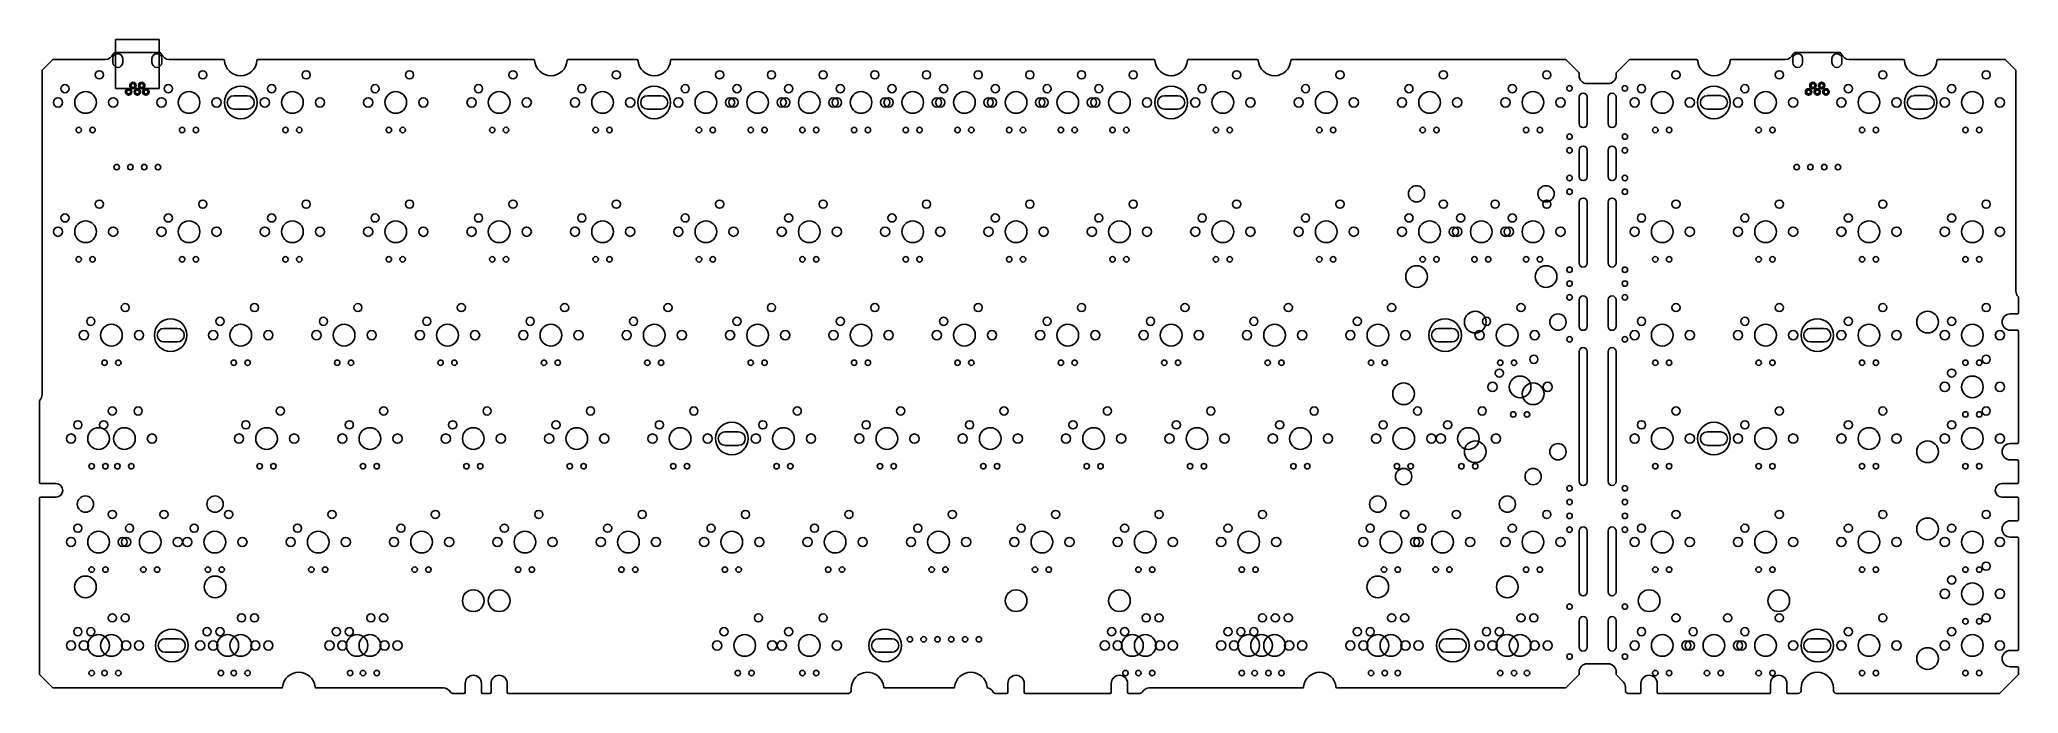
# Model space of a CAD drawing. Header units: millimetres. Extents: x 471 to 835, y 415 to 536.
import ezdxf

# ---------------------------------------------------------------- set-up
doc = ezdxf.new("R2010")
doc.units = ezdxf.units.MM
doc.layers.add('C', color=4, linetype='Continuous')
doc.layers.add('기판1.5t', color=72, linetype='Continuous')

msp = doc.modelspace()

# ---------------------------------------------------------------- linework, layer by layer
at = {"layer": 'C', "color": 3}
for p, q in [((777.97, 525.42), (780.47, 525.42)), ((816.07, 525.42), (818.57, 525.42)), ((780.47, 522.93), (777.97, 522.93)), ((818.57, 522.93), (816.07, 522.93)), ((797.02, 482.55), (799.52, 482.55)), ((799.52, 480.06), (797.02, 480.06)), ((777.97, 463.5), (780.47, 463.5)), ((780.47, 461.01), (777.97, 461.01)), ((797.02, 425.4), (799.52, 425.4)), ((799.52, 422.91), (797.02, 422.91))]:
    msp.add_line(p, q, dxfattribs=at)
at = {"layer": 'C', "color": 5}
for centre in [(779.22, 524.17), (817.32, 524.17), (798.27, 481.31), (779.22, 462.26), (798.27, 424.16)]:
    msp.add_circle(centre, 3, dxfattribs=at)
at = {"layer": 'C', "color": 3}
for centre, start, end in [((777.97, 524.17), 90, 270), ((780.47, 524.17), 270, 90), ((816.07, 524.17), 90, 270), ((818.57, 524.17), 270, 90), ((797.02, 481.31), 90, 270), ((799.52, 481.31), 270, 90), ((777.97, 462.26), 90, 270), ((780.47, 462.26), 270, 90), ((797.02, 424.16), 90, 270), ((799.52, 424.16), 270, 90)]:
    msp.add_arc(centre, 1.24, start, end, dxfattribs=at)
at = {"layer": '기판1.5t', "color": 5}
for p, q in [((484.71, 526.74), (484.71, 535.74)), ((484.71, 535.74), (492.71, 535.74)), ((492.71, 526.74), (492.71, 535.74)), ((492.71, 526.74), (492.71, 535.74)), ((492.71, 526.74), (492.71, 535.74)), ((484.71, 526.74), (492.71, 526.74))]:
    msp.add_line(p, q, dxfattribs=at)
at = {"layer": '기판1.5t'}
for p, q in [((484.72, 533.39), (492.69, 533.39)), ((794.29, 533.39), (802.25, 533.39)), ((473.16, 532.09), (471.16, 530.09)), ((471.16, 530.09), (471.16, 470.39)), ((473.16, 532.09), (482.85, 532.09)), ((494.56, 532.09), (504.56, 532.09)), ((510.95, 532.09), (561.71, 532.09)), ((568.1, 532.09), (580.76, 532.09)), ((587.15, 532.09), (676.01, 532.09)), ((682.4, 532.09), (695.06, 532.09)), ((701.45, 532.09), (751.91, 532.09)), ((751.91, 532.09), (754.37, 529.63)), ((754.37, 529.13), (754.37, 529.63)), ((763.67, 532.09), (761.21, 529.63)), ((761.21, 529.63), (761.21, 529.13)), ((763.67, 532.09), (776.02, 532.09)), ((782.41, 532.09), (792.41, 532.09)), ((814.12, 532.09), (804.13, 532.09)), ((832.87, 532.09), (820.51, 532.09)), ((832.87, 532.09), (834.87, 530.09)), ((834.87, 530.09), (834.87, 489.44)), ((755.87, 527.63), (759.71, 527.63)), ((833.83, 485.22), (835.13, 485.22)), ((835.33, 485.42), (835.33, 488.28)), ((833.83, 482.22), (835.13, 482.22)), ((835.33, 461.54), (835.33, 482.02)), ((470.7, 469.23), (470.7, 454.18)), ((833.83, 461.34), (835.13, 461.34)), ((833.83, 458.34), (835.13, 458.34)), ((835.33, 454.18), (835.33, 458.14)), ((473.74, 453.98), (470.9, 453.98)), ((832.29, 453.98), (835.13, 453.98)), ((470.7, 451.29), (470.7, 418.79)), ((473.74, 451.49), (470.9, 451.49)), ((832.29, 451.49), (835.13, 451.49)), ((835.33, 447.32), (835.33, 451.29)), ((833.83, 447.12), (835.13, 447.12)), ((833.83, 444.12), (835.13, 444.12)), ((835.33, 423.44), (835.33, 443.92)), ((833.83, 423.24), (835.13, 423.24)), ((755.87, 420.79), (759.71, 420.79)), ((833.83, 420.24), (835.13, 420.24)), ((835.33, 418.79), (835.33, 420.04)), ((470.7, 418.79), (473.16, 416.33)), ((473.16, 416.33), (515.29, 416.33)), ((521.66, 416.33), (545.12, 416.33)), ((549.12, 417.17), (549.12, 415.53)), ((552.12, 417.17), (552.12, 415.53)), ((553.88, 417.17), (553.88, 415.53)), ((556.88, 417.17), (556.88, 415.53)), ((620.25, 416.23), (620.25, 415.83)), ((626.43, 416.33), (639.11, 416.33)), ((649.13, 417.17), (649.13, 415.53)), ((652.13, 417.17), (652.13, 415.53)), ((668.18, 417.17), (668.18, 415.53)), ((671.18, 417.17), (671.18, 415.53)), ((675.18, 416.33), (703.4, 416.33)), ((709.78, 416.33), (751.91, 416.33)), ((754.37, 418.79), (751.91, 416.33)), ((754.37, 418.79), (754.37, 419.29)), ((761.21, 419.29), (761.21, 418.79)), ((761.21, 418.79), (762.46, 417.54)), ((762.9, 415.83), (762.9, 416.48)), ((765.78, 417.17), (765.78, 415.53)), ((768.78, 417.17), (768.78, 415.53)), ((789.66, 417.17), (789.66, 415.53)), ((789.66, 417.17), (789.66, 415.53)), ((792.66, 417.17), (792.66, 415.53)), ((792.66, 417.17), (792.66, 415.53)), ((795.27, 416.23), (795.27, 415.83)), ((801.27, 416.23), (801.27, 415.83)), ((835.33, 418.79), (831.87, 415.33)), ((546.85, 415.33), (548.92, 415.33)), ((552.32, 415.33), (553.68, 415.33)), ((557.08, 415.33), (619.75, 415.33)), ((646.86, 415.33), (648.93, 415.33)), ((652.33, 415.33), (667.98, 415.33)), ((671.38, 415.33), (673.45, 415.33)), ((763.4, 415.33), (765.58, 415.33)), ((768.98, 415.33), (789.46, 415.33)), ((792.86, 415.33), (794.77, 415.33)), ((801.77, 415.33), (831.87, 415.33))]:
    msp.add_line(p, q, dxfattribs=at)
at = {"layer": '기판1.5t', "color": 2}
for p, q in [((484.21, 532.25), (484.21, 531.52)), ((486.01, 532.25), (486.01, 531.52)), ((491.41, 532.25), (491.41, 531.52)), ((493.21, 532.25), (493.21, 531.52)), ((793.77, 532.25), (793.77, 531.52)), ((795.57, 532.25), (795.57, 531.52)), ((800.97, 532.25), (800.97, 531.52)), ((802.77, 532.25), (802.77, 531.52)), ((754.38, 525.13), (754.38, 520.28)), ((755.88, 525.13), (755.88, 520.28)), ((759.71, 525.13), (759.71, 520.28)), ((761.21, 525.13), (761.21, 520.28)), ((754.38, 515.38), (754.38, 510.53)), ((755.88, 515.38), (755.88, 510.53)), ((759.71, 515.38), (759.71, 510.53)), ((761.21, 515.38), (761.21, 510.53)), ((754.38, 505.81), (754.38, 494.6)), ((755.88, 494.6), (755.88, 505.81)), ((759.71, 505.81), (759.71, 494.6)), ((761.21, 494.6), (761.21, 505.81)), ((754.38, 487.8), (754.38, 482.95)), ((755.88, 482.95), (755.88, 487.8)), ((759.71, 487.8), (759.71, 482.95)), ((761.21, 482.95), (761.21, 487.8)), ((754.38, 478.27), (754.38, 454.37)), ((755.88, 454.37), (755.88, 478.27)), ((759.71, 478.27), (759.71, 454.37)), ((761.21, 454.37), (761.21, 478.27)), ((754.38, 445.25), (754.38, 434.05)), ((755.88, 434.05), (755.88, 445.25)), ((759.71, 445.25), (759.71, 434.05)), ((761.21, 434.05), (761.21, 445.25)), ((754.38, 428.74), (754.38, 423.89)), ((755.88, 423.89), (755.88, 428.74)), ((759.71, 428.74), (759.71, 423.89)), ((761.21, 423.89), (761.21, 428.74))]:
    msp.add_line(p, q, dxfattribs=at)
at = {"layer": '기판1.5t', "color": 3}
for p, q in [((506.5, 525.41), (509.01, 525.41)), ((582.7, 525.41), (585.21, 525.41)), ((677.95, 525.41), (680.46, 525.41)), ((509.01, 522.92), (506.5, 522.92)), ((585.21, 522.92), (582.7, 522.92)), ((680.46, 522.92), (677.95, 522.92)), ((493.6, 482.55), (496.11, 482.55)), ((728.43, 482.55), (730.94, 482.55)), ((496.11, 480.06), (493.6, 480.06)), ((730.94, 480.06), (728.43, 480.06)), ((596.99, 463.5), (599.5, 463.5)), ((599.5, 461.01), (596.99, 461.01)), ((493.8, 425.4), (496.31, 425.4)), ((625.26, 425.4), (627.77, 425.4)), ((729.84, 425.4), (732.35, 425.4)), ((496.31, 422.91), (493.8, 422.91)), ((627.77, 422.91), (625.26, 422.91)), ((732.35, 422.91), (729.84, 422.91))]:
    msp.add_line(p, q, dxfattribs=at)
at = {"layer": '기판1.5t'}
for centre, radius in [((481.72, 529.25), 0.75), ((500.77, 529.25), 0.75), ((519.82, 529.25), 0.75), ((538.87, 529.25), 0.75), ((557.92, 529.25), 0.75), ((576.97, 529.25), 0.75), ((596.02, 529.25), 0.75), ((605.55, 529.25), 0.75), ((615.07, 529.25), 0.75), ((624.6, 529.25), 0.75), ((634.12, 529.25), 0.75), ((643.65, 529.25), 0.75), ((653.17, 529.25), 0.75), ((662.7, 529.25), 0.75), ((672.22, 529.25), 0.75), ((691.27, 529.25), 0.75), ((710.32, 529.25), 0.75), ((729.37, 529.25), 0.75), ((748.42, 529.25), 0.75), ((772.23, 529.25), 0.75), ((791.28, 529.25), 0.75), ((810.33, 529.25), 0.75), ((829.38, 529.25), 0.75), ((475.37, 526.71), 0.75), ((479.18, 524.17), 2), ((494.42, 526.71), 0.75), ((513.47, 526.71), 0.75), ((517.28, 524.17), 2), ((532.52, 526.71), 0.75), ((536.33, 524.17), 2), ((551.57, 526.71), 0.75), ((555.38, 524.17), 2), ((570.62, 526.71), 0.75), ((574.43, 524.17), 2), ((589.67, 526.71), 0.75), ((599.2, 526.71), 0.75), ((608.72, 526.71), 0.75), ((612.53, 524.17), 2), ((618.25, 526.71), 0.75), ((622.06, 524.17), 2), ((627.77, 526.71), 0.75), ((631.58, 524.17), 2), ((637.3, 526.71), 0.75), ((641.11, 524.17), 2), ((646.82, 526.71), 0.75), ((656.35, 526.71), 0.75), ((665.87, 526.71), 0.75), ((684.92, 526.71), 0.75), ((688.73, 524.17), 2), ((703.97, 526.71), 0.75), ((707.78, 524.17), 2), ((723.02, 526.71), 0.75), ((726.83, 524.17), 2), ((742.07, 526.71), 0.75), ((745.88, 524.17), 2), ((765.88, 526.71), 0.75), ((769.69, 524.17), 2), ((784.93, 526.71), 0.75), ((788.74, 524.17), 2), ((803.98, 526.71), 0.75), ((807.79, 524.17), 2), ((823.03, 526.71), 0.75), ((826.84, 524.17), 2), ((474.1, 524.17), 0.85), ((484.26, 524.17), 0.85), ((493.15, 524.17), 0.85), ((503.31, 524.17), 0.85), ((512.2, 524.17), 0.85), ((522.36, 524.17), 0.85), ((531.25, 524.17), 0.85), ((541.41, 524.17), 0.85), ((550.3, 524.17), 0.85), ((560.46, 524.17), 0.85), ((569.35, 524.17), 0.85), ((579.51, 524.17), 0.85), ((588.4, 524.17), 0.85), ((597.93, 524.17), 0.85), ((598.56, 524.17), 0.85), ((607.45, 524.17), 0.85), ((608.09, 524.17), 0.85), ((616.98, 524.17), 0.85), ((617.61, 524.17), 0.85), ((626.5, 524.17), 0.85), ((627.14, 524.17), 0.85), ((636.03, 524.17), 0.85), ((636.66, 524.17), 0.85), ((645.55, 524.17), 0.85), ((646.19, 524.17), 0.85), ((655.08, 524.17), 0.85), ((655.71, 524.17), 0.85), ((664.6, 524.17), 0.85), ((665.24, 524.17), 0.85), ((674.76, 524.17), 0.85), ((683.65, 524.17), 0.85), ((693.81, 524.17), 0.85), ((702.7, 524.17), 0.85), ((712.86, 524.17), 0.85), ((721.75, 524.17), 0.85), ((731.91, 524.17), 0.85), ((740.8, 524.17), 0.85), ((750.96, 524.17), 0.85), ((764.61, 524.17), 0.85), ((774.77, 524.17), 0.85), ((783.66, 524.17), 0.85), ((793.82, 524.17), 0.85), ((802.71, 524.17), 0.85), ((812.87, 524.17), 0.85), ((821.76, 524.17), 0.85), ((831.92, 524.17), 0.85), ((477.91, 519.09), 0.5), ((480.45, 519.09), 0.5), ((496.96, 519.09), 0.5), ((499.5, 519.09), 0.5), ((516.01, 519.09), 0.5), ((518.55, 519.09), 0.5), ((535.06, 519.09), 0.5), ((537.6, 519.09), 0.5), ((554.11, 519.09), 0.5), ((556.65, 519.09), 0.5), ((573.16, 519.09), 0.5), ((575.7, 519.09), 0.5), ((592.21, 519.09), 0.5), ((594.75, 519.09), 0.5), ((601.74, 519.09), 0.5), ((604.28, 519.09), 0.5), ((611.26, 519.09), 0.5), ((613.8, 519.09), 0.5), ((620.79, 519.09), 0.5), ((623.33, 519.09), 0.5), ((630.31, 519.09), 0.5), ((632.85, 519.09), 0.5), ((639.84, 519.09), 0.5), ((642.38, 519.09), 0.5), ((649.36, 519.09), 0.5), ((651.9, 519.09), 0.5), ((658.89, 519.09), 0.5), ((661.43, 519.09), 0.5), ((668.41, 519.09), 0.5), ((670.95, 519.09), 0.5), ((687.46, 519.09), 0.5), ((690, 519.09), 0.5), ((706.51, 519.09), 0.5), ((709.05, 519.09), 0.5), ((725.56, 519.09), 0.5), ((728.1, 519.09), 0.5), ((744.61, 519.09), 0.5), ((747.15, 519.09), 0.5), ((768.42, 519.09), 0.5), ((770.96, 519.09), 0.5), ((787.47, 519.09), 0.5), ((790.01, 519.09), 0.5), ((806.52, 519.09), 0.5), ((809.06, 519.09), 0.5), ((825.57, 519.09), 0.5), ((828.11, 519.09), 0.5), ((724.42, 507.34), 1.5), ((748.29, 507.34), 1.5), ((475.37, 502.9), 0.75), ((481.72, 505.44), 0.75), ((494.42, 502.9), 0.75), ((500.77, 505.44), 0.75), ((513.47, 502.9), 0.75), ((519.82, 505.44), 0.75), ((532.52, 502.9), 0.75), ((538.87, 505.44), 0.75), ((551.57, 502.9), 0.75), ((557.92, 505.44), 0.75), ((570.62, 502.9), 0.75), ((576.97, 505.44), 0.75), ((589.67, 502.9), 0.75), ((596.02, 505.44), 0.75), ((608.72, 502.9), 0.75), ((615.07, 505.44), 0.75), ((627.77, 502.9), 0.75), ((634.12, 505.44), 0.75), ((646.82, 502.9), 0.75), ((653.17, 505.44), 0.75), ((665.87, 502.9), 0.75), ((672.22, 505.44), 0.75), ((684.92, 502.9), 0.75), ((691.27, 505.44), 0.75), ((703.97, 502.9), 0.75), ((710.32, 505.44), 0.75), ((723.02, 502.9), 0.75), ((729.37, 505.44), 0.75), ((732.55, 502.9), 0.75), ((738.9, 505.44), 0.75), ((742.07, 502.9), 0.75), ((748.42, 505.44), 0.75), ((765.88, 502.9), 0.75), ((772.23, 505.44), 0.75), ((784.93, 502.9), 0.75), ((791.28, 505.44), 0.75), ((803.98, 502.9), 0.75), ((810.33, 505.44), 0.75), ((823.03, 502.9), 0.75), ((829.38, 505.44), 0.75), ((474.1, 500.36), 0.85), ((479.18, 500.36), 2), ((484.26, 500.36), 0.85), ((493.15, 500.36), 0.85), ((498.23, 500.36), 2), ((503.31, 500.36), 0.85), ((512.2, 500.36), 0.85), ((517.28, 500.36), 2), ((522.36, 500.36), 0.85), ((531.25, 500.36), 0.85), ((536.33, 500.36), 2), ((541.41, 500.36), 0.85), ((550.3, 500.36), 0.85), ((555.38, 500.36), 2), ((560.46, 500.36), 0.85), ((569.35, 500.36), 0.85), ((574.43, 500.36), 2), ((579.51, 500.36), 0.85), ((588.4, 500.36), 0.85), ((593.48, 500.36), 2), ((598.56, 500.36), 0.85), ((607.45, 500.36), 0.85), ((612.53, 500.36), 2), ((617.61, 500.36), 0.85), ((626.5, 500.36), 0.85), ((631.58, 500.36), 2), ((636.66, 500.36), 0.85), ((645.55, 500.36), 0.85), ((650.63, 500.36), 2), ((655.71, 500.36), 0.85), ((664.6, 500.36), 0.85), ((669.68, 500.36), 2), ((674.76, 500.36), 0.85), ((683.65, 500.36), 0.85), ((688.73, 500.36), 2), ((693.81, 500.36), 0.85), ((702.7, 500.36), 0.85), ((707.78, 500.36), 2), ((712.86, 500.36), 0.85), ((721.75, 500.36), 0.85), ((726.83, 500.36), 2), ((731.28, 500.36), 0.85), ((731.91, 500.36), 0.85), ((736.36, 500.36), 2), ((740.8, 500.36), 0.85), ((741.44, 500.36), 0.85), ((745.88, 500.36), 2), ((750.96, 500.36), 0.85), ((764.61, 500.36), 0.85), ((769.69, 500.36), 2), ((774.77, 500.36), 0.85), ((783.66, 500.36), 0.85), ((788.74, 500.36), 2), ((793.82, 500.36), 0.85), ((802.71, 500.36), 0.85), ((807.79, 500.36), 2), ((812.87, 500.36), 0.85), ((821.76, 500.36), 0.85), ((826.84, 500.36), 2), ((831.92, 500.36), 0.85), ((477.91, 495.28), 0.5), ((480.45, 495.28), 0.5), ((496.96, 495.28), 0.5), ((499.5, 495.28), 0.5), ((516.01, 495.28), 0.5), ((518.55, 495.28), 0.5), ((535.06, 495.28), 0.5), ((537.6, 495.28), 0.5), ((554.11, 495.28), 0.5), ((556.65, 495.28), 0.5), ((573.16, 495.28), 0.5), ((575.7, 495.28), 0.5), ((592.21, 495.28), 0.5), ((594.75, 495.28), 0.5), ((611.26, 495.28), 0.5), ((613.8, 495.28), 0.5), ((630.31, 495.28), 0.5), ((632.85, 495.28), 0.5), ((649.36, 495.28), 0.5), ((651.9, 495.28), 0.5), ((668.41, 495.28), 0.5), ((670.95, 495.28), 0.5), ((687.46, 495.28), 0.5), ((690, 495.28), 0.5), ((706.51, 495.28), 0.5), ((709.05, 495.28), 0.5), ((724.42, 492.1), 2), ((725.56, 495.28), 0.5), ((728.1, 495.28), 0.5), ((735.09, 495.28), 0.5), ((737.63, 495.28), 0.5), ((744.61, 495.28), 0.5), ((748.29, 492.1), 2), ((747.15, 495.28), 0.5), ((768.42, 495.28), 0.5), ((770.96, 495.28), 0.5), ((787.47, 495.28), 0.5), ((790.01, 495.28), 0.5), ((806.52, 495.28), 0.5), ((809.06, 495.28), 0.5), ((825.57, 495.28), 0.5), ((828.11, 495.28), 0.5), ((486.48, 486.39), 0.75), ((510.3, 486.39), 0.75), ((529.35, 486.39), 0.75), ((548.4, 486.39), 0.75), ((567.45, 486.39), 0.75), ((586.5, 486.39), 0.75), ((605.55, 486.39), 0.75), ((624.6, 486.39), 0.75), ((643.65, 486.39), 0.75), ((662.7, 486.39), 0.75), ((681.75, 486.39), 0.75), ((700.8, 486.39), 0.75), ((719.85, 486.39), 0.75), ((735.24, 483.72), 2), ((743.66, 486.39), 0.75), ((750.48, 483.72), 1.5), ((772.23, 486.39), 0.75), ((791.28, 486.39), 0.75), ((810.33, 486.39), 0.75), ((818.59, 483.72), 2), ((829.38, 486.39), 0.75), ((478.86, 481.31), 0.85), ((480.13, 483.85), 0.75), ((483.94, 481.31), 2), ((489.02, 481.31), 0.85), ((502.68, 481.31), 0.85), ((503.95, 483.85), 0.75), ((507.76, 481.31), 2), ((512.84, 481.31), 0.85), ((521.73, 481.31), 0.85), ((523, 483.85), 0.75), ((526.81, 481.31), 2), ((531.89, 481.31), 0.85), ((540.78, 481.31), 0.85), ((542.05, 483.85), 0.75), ((545.86, 481.31), 2), ((550.94, 481.31), 0.85), ((559.83, 481.31), 0.85), ((561.1, 483.85), 0.75), ((564.91, 481.31), 2), ((569.99, 481.31), 0.85), ((578.88, 481.31), 0.85), ((580.15, 483.85), 0.75), ((583.96, 481.31), 2), ((589.04, 481.31), 0.85), ((597.93, 481.31), 0.85), ((599.2, 483.85), 0.75), ((603.01, 481.31), 2), ((608.09, 481.31), 0.85), ((616.98, 481.31), 0.85), ((618.25, 483.85), 0.75), ((622.06, 481.31), 2), ((627.14, 481.31), 0.85), ((636.03, 481.31), 0.85), ((637.3, 483.85), 0.75), ((641.11, 481.31), 2), ((646.19, 481.31), 0.85), ((655.08, 481.31), 0.85), ((656.35, 483.85), 0.75), ((660.16, 481.31), 2), ((665.24, 481.31), 0.85), ((674.13, 481.31), 0.85), ((675.4, 483.85), 0.75), ((679.21, 481.31), 2), ((684.29, 481.31), 0.85), ((693.18, 481.31), 0.85), ((694.45, 483.85), 0.75), ((698.26, 481.31), 2), ((703.34, 481.31), 0.85), ((712.23, 481.31), 0.85), ((713.5, 483.85), 0.75), ((717.31, 481.31), 2), ((722.39, 481.31), 0.85), ((736.04, 481.31), 0.85), ((737.31, 483.85), 0.75), ((741.12, 481.31), 2), ((746.2, 481.31), 0.85), ((764.61, 481.31), 0.85), ((765.88, 483.85), 0.75), ((769.69, 481.31), 2), ((774.77, 481.31), 0.85), ((783.66, 481.31), 0.85), ((784.93, 483.85), 0.75), ((788.74, 481.31), 2), ((793.82, 481.31), 0.85), ((802.71, 481.31), 0.85), ((803.98, 483.85), 0.75), ((807.79, 481.31), 2), ((812.87, 481.31), 0.85), ((821.76, 481.31), 0.85), ((823.03, 483.85), 0.75), ((826.84, 481.31), 2), ((831.92, 481.31), 0.85), ((482.67, 476.23), 0.5), ((485.21, 476.23), 0.5), ((506.49, 476.23), 0.5), ((509.03, 476.23), 0.5), ((525.54, 476.23), 0.5), ((528.08, 476.23), 0.5), ((544.59, 476.23), 0.5), ((547.13, 476.23), 0.5), ((563.64, 476.23), 0.5), ((566.18, 476.23), 0.5), ((582.69, 476.23), 0.5), ((585.23, 476.23), 0.5), ((601.74, 476.23), 0.5), ((604.28, 476.23), 0.5), ((620.79, 476.23), 0.5), ((623.33, 476.23), 0.5), ((639.84, 476.23), 0.5), ((642.38, 476.23), 0.5), ((658.89, 476.23), 0.5), ((661.43, 476.23), 0.5), ((677.94, 476.23), 0.5), ((680.48, 476.23), 0.5), ((696.99, 476.23), 0.5), ((699.53, 476.23), 0.5), ((716.04, 476.23), 0.5), ((718.58, 476.23), 0.5), ((739.69, 474.32), 0.75), ((739.85, 476.23), 0.5), ((742.39, 476.23), 0.5), ((746.04, 476.86), 0.75), ((768.42, 476.23), 0.5), ((770.96, 476.23), 0.5), ((787.47, 476.23), 0.5), ((790.01, 476.23), 0.5), ((806.52, 476.23), 0.5), ((809.06, 476.23), 0.5), ((823.03, 474.32), 0.75), ((825.57, 476.23), 0.5), ((828.11, 476.23), 0.5), ((829.38, 476.86), 0.75), ((722.04, 470.51), 2), ((738.42, 471.78), 0.85), ((743.5, 471.78), 2), ((745.91, 470.51), 2), ((748.58, 471.78), 0.85), ((821.76, 471.78), 0.85), ((831.92, 471.78), 0.85), ((484.1, 467.34), 0.75), ((488.86, 467.34), 0.75), ((515.06, 467.34), 0.75), ((534.11, 467.34), 0.75), ((553.16, 467.34), 0.75), ((572.21, 467.34), 0.75), ((591.26, 467.34), 0.75), ((610.31, 467.34), 0.75), ((629.36, 467.34), 0.75), ((648.41, 467.34), 0.75), ((667.46, 467.34), 0.75), ((686.51, 467.34), 0.75), ((705.56, 467.34), 0.75), ((724.61, 467.34), 0.75), ((736.51, 467.34), 0.75), ((742.23, 466.7), 0.5), ((744.77, 466.7), 0.5), ((772.23, 467.34), 0.75), ((791.28, 467.34), 0.75), ((810.33, 467.34), 0.75), ((825.57, 466.7), 0.5), ((828.11, 466.7), 0.5), ((829.38, 467.34), 0.75), ((476.48, 462.26), 0.85), ((477.75, 464.8), 0.75), ((481.56, 462.26), 2), ((482.51, 464.8), 0.75), ((486.32, 462.26), 2), ((491.4, 462.26), 0.85), ((507.44, 462.26), 0.85), ((508.71, 464.8), 0.75), ((512.52, 462.26), 2), ((517.6, 462.26), 0.85), ((526.49, 462.26), 0.85), ((527.76, 464.8), 0.75), ((531.57, 462.26), 2), ((536.65, 462.26), 0.85), ((545.54, 462.26), 0.85), ((546.81, 464.8), 0.75), ((550.62, 462.26), 2), ((555.7, 462.26), 0.85), ((564.59, 462.26), 0.85), ((565.86, 464.8), 0.75), ((569.67, 462.26), 2), ((574.75, 462.26), 0.85), ((583.64, 462.26), 0.85), ((584.91, 464.8), 0.75), ((588.72, 462.26), 2), ((593.8, 462.26), 0.85), ((602.69, 462.26), 0.85), ((603.96, 464.8), 0.75), ((607.77, 462.26), 2), ((612.85, 462.26), 0.85), ((621.74, 462.26), 0.85), ((623.01, 464.8), 0.75), ((626.82, 462.26), 2), ((631.9, 462.26), 0.85), ((640.79, 462.26), 0.85), ((642.06, 464.8), 0.75), ((645.87, 462.26), 2), ((650.95, 462.26), 0.85), ((659.84, 462.26), 0.85), ((661.11, 464.8), 0.75), ((664.92, 462.26), 2), ((670, 462.26), 0.85), ((678.89, 462.26), 0.85), ((680.16, 464.8), 0.75), ((683.97, 462.26), 2), ((689.05, 462.26), 0.85), ((697.94, 462.26), 0.85), ((699.21, 464.8), 0.75), ((703.02, 462.26), 2), ((708.1, 462.26), 0.85), ((716.99, 462.26), 0.85), ((718.26, 464.8), 0.75), ((722.07, 462.26), 2), ((727.15, 462.26), 0.85), ((728.89, 462.26), 0.85), ((730.16, 464.8), 0.75), ((733.97, 462.26), 2), ((739.05, 462.26), 0.85), ((764.61, 462.26), 0.85), ((765.88, 464.8), 0.75), ((769.69, 462.26), 2), ((774.77, 462.26), 0.85), ((783.66, 462.26), 0.85), ((784.93, 464.8), 0.75), ((788.74, 462.26), 2), ((793.82, 462.26), 0.85), ((802.71, 462.26), 0.85), ((803.98, 464.8), 0.75), ((807.79, 462.26), 2), ((812.87, 462.26), 0.85), ((821.76, 462.26), 0.85), ((823.03, 464.8), 0.75), ((831.92, 462.26), 0.85), ((735.24, 459.84), 2), ((750.48, 459.84), 1.5), ((818.59, 459.84), 2), ((480.29, 457.18), 0.5), ((482.83, 457.18), 0.5), ((485.05, 457.18), 0.5), ((487.59, 457.18), 0.5), ((511.25, 457.18), 0.5), ((513.79, 457.18), 0.5), ((530.3, 457.18), 0.5), ((532.84, 457.18), 0.5), ((549.35, 457.18), 0.5), ((551.89, 457.18), 0.5), ((568.4, 457.18), 0.5), ((570.94, 457.18), 0.5), ((587.45, 457.18), 0.5), ((589.99, 457.18), 0.5), ((606.5, 457.18), 0.5), ((609.04, 457.18), 0.5), ((625.55, 457.18), 0.5), ((628.09, 457.18), 0.5), ((644.6, 457.18), 0.5), ((647.14, 457.18), 0.5), ((663.65, 457.18), 0.5), ((666.19, 457.18), 0.5), ((682.7, 457.18), 0.5), ((685.24, 457.18), 0.5), ((701.75, 457.18), 0.5), ((704.29, 457.18), 0.5), ((720.8, 457.18), 0.5), ((722.04, 455.27), 1.5), ((723.34, 457.18), 0.5), ((732.7, 457.18), 0.5), ((735.24, 457.18), 0.5), ((745.91, 455.27), 1.5), ((768.42, 457.18), 0.5), ((770.96, 457.18), 0.5), ((787.47, 457.18), 0.5), ((790.01, 457.18), 0.5), ((806.52, 457.18), 0.5), ((809.06, 457.18), 0.5), ((825.57, 457.18), 0.5), ((828.11, 457.18), 0.5), ((479.15, 450.19), 1.5), ((484.1, 448.29), 0.75), ((493.63, 448.29), 0.75), ((503.03, 450.19), 1.5), ((505.53, 448.29), 0.75), ((524.58, 448.29), 0.75), ((543.63, 448.29), 0.75), ((562.68, 448.29), 0.75), ((581.73, 448.29), 0.75), ((600.78, 448.29), 0.75), ((619.83, 448.29), 0.75), ((638.88, 448.29), 0.75), ((657.93, 448.29), 0.75), ((676.98, 448.29), 0.75), ((696.03, 448.29), 0.75), ((717.27, 450.19), 1.5), ((722.23, 448.29), 0.75), ((731.75, 448.29), 0.75), ((741.15, 450.19), 1.5), ((748.42, 448.29), 0.75), ((772.23, 448.29), 0.75), ((791.28, 448.29), 0.75), ((810.33, 448.29), 0.75), ((829.38, 448.29), 0.75), ((477.75, 445.75), 0.75), ((481.56, 443.21), 2), ((487.28, 445.75), 0.75), ((491.09, 443.21), 2), ((499.18, 445.75), 0.75), ((502.99, 443.21), 2), ((518.23, 445.75), 0.75), ((522.04, 443.21), 2), ((537.28, 445.75), 0.75), ((541.09, 443.21), 2), ((556.33, 445.75), 0.75), ((560.14, 443.21), 2), ((575.38, 445.75), 0.75), ((579.19, 443.21), 2), ((594.43, 445.75), 0.75), ((598.24, 443.21), 2), ((613.48, 445.75), 0.75), ((617.29, 443.21), 2), ((632.53, 445.75), 0.75), ((636.34, 443.21), 2), ((651.58, 445.75), 0.75), ((655.39, 443.21), 2), ((670.63, 445.75), 0.75), ((674.44, 443.21), 2), ((689.68, 445.75), 0.75), ((693.49, 443.21), 2), ((715.88, 445.75), 0.75), ((725.4, 445.75), 0.75), ((742.07, 445.75), 0.75), ((745.88, 443.21), 2), ((765.88, 445.75), 0.75), ((769.69, 443.21), 2), ((784.93, 445.75), 0.75), ((788.74, 443.21), 2), ((803.98, 445.75), 0.75), ((807.79, 443.21), 2), ((818.59, 445.62), 2), ((823.03, 445.75), 0.75), ((826.84, 443.21), 2), ((476.48, 443.21), 0.85), ((486.01, 443.21), 0.85), ((486.01, 443.21), 0.85), ((486.64, 443.21), 0.85), ((496.17, 443.21), 0.85), ((497.91, 443.21), 0.85), ((508.07, 443.21), 0.85), ((516.96, 443.21), 0.85), ((527.12, 443.21), 0.85), ((536.01, 443.21), 0.85), ((546.17, 443.21), 0.85), ((555.06, 443.21), 0.85), ((565.22, 443.21), 0.85), ((574.11, 443.21), 0.85), ((584.27, 443.21), 0.85), ((593.16, 443.21), 0.85), ((603.32, 443.21), 0.85), ((612.21, 443.21), 0.85), ((622.37, 443.21), 0.85), ((631.26, 443.21), 0.85), ((641.42, 443.21), 0.85), ((650.31, 443.21), 0.85), ((660.47, 443.21), 0.85), ((669.36, 443.21), 0.85), ((679.52, 443.21), 0.85), ((688.41, 443.21), 0.85), ((698.57, 443.21), 0.85), ((714.61, 443.21), 0.85), ((724.13, 443.21), 0.85), ((724.77, 443.21), 0.85), ((734.29, 443.21), 0.85), ((740.8, 443.21), 0.85), ((750.96, 443.21), 0.85), ((764.61, 443.21), 0.85), ((774.77, 443.21), 0.85), ((783.66, 443.21), 0.85), ((793.82, 443.21), 0.85), ((802.71, 443.21), 0.85), ((812.87, 443.21), 0.85), ((821.76, 443.21), 0.85), ((831.92, 443.21), 0.85), ((480.29, 438.13), 0.5), ((482.83, 438.13), 0.5), ((489.82, 438.13), 0.5), ((492.36, 438.13), 0.5), ((501.72, 438.13), 0.5), ((504.26, 438.13), 0.5), ((520.77, 438.13), 0.5), ((523.31, 438.13), 0.5), ((539.82, 438.13), 0.5), ((542.36, 438.13), 0.5), ((558.87, 438.13), 0.5), ((561.41, 438.13), 0.5), ((577.92, 438.13), 0.5), ((580.46, 438.13), 0.5), ((596.97, 438.13), 0.5), ((599.51, 438.13), 0.5), ((616.02, 438.13), 0.5), ((618.56, 438.13), 0.5), ((635.07, 438.13), 0.5), ((637.61, 438.13), 0.5), ((654.12, 438.13), 0.5), ((656.66, 438.13), 0.5), ((673.17, 438.13), 0.5), ((675.71, 438.13), 0.5), ((692.22, 438.13), 0.5), ((694.76, 438.13), 0.5), ((718.42, 438.13), 0.5), ((720.96, 438.13), 0.5), ((727.94, 438.13), 0.5), ((730.48, 438.13), 0.5), ((744.61, 438.13), 0.5), ((747.15, 438.13), 0.5), ((768.42, 438.13), 0.5), ((770.96, 438.13), 0.5), ((787.47, 438.13), 0.5), ((790.01, 438.13), 0.5), ((806.52, 438.13), 0.5), ((809.06, 438.13), 0.5), ((825.57, 438.13), 0.5), ((828.11, 438.13), 0.5), ((829.38, 438.76), 0.75), ((479.15, 434.95), 2), ((503.03, 434.95), 2), ((550.62, 432.41), 2), ((555.38, 432.41), 2), ((650.63, 432.41), 2), ((669.68, 432.41), 2), ((717.27, 434.95), 2), ((741.15, 434.95), 2), ((767.28, 432.41), 2), ((791.16, 432.41), 2), ((821.76, 433.68), 0.85), ((823.03, 436.22), 0.75), ((831.92, 433.68), 0.85), ((477.75, 426.7), 0.75), ((480.13, 426.7), 0.75), ((484.1, 429.24), 0.75), ((486.48, 429.24), 0.75), ((501.56, 426.7), 0.75), ((503.95, 426.7), 0.75), ((507.91, 429.24), 0.75), ((510.3, 429.24), 0.75), ((525.38, 426.7), 0.75), ((527.76, 426.7), 0.75), ((531.73, 429.24), 0.75), ((534.11, 429.24), 0.75), ((596.81, 426.7), 0.75), ((603.16, 429.24), 0.75), ((608.72, 426.7), 0.75), ((615.07, 429.24), 0.75), ((668.25, 426.7), 0.75), ((670.63, 426.7), 0.75), ((674.6, 429.24), 0.75), ((676.98, 429.24), 0.75), ((689.68, 426.7), 0.75), ((692.06, 426.7), 0.75), ((694.45, 426.7), 0.75), ((696.03, 429.24), 0.75), ((698.41, 429.24), 0.75), ((700.8, 429.24), 0.75), ((713.5, 426.7), 0.75), ((715.88, 426.7), 0.75), ((719.85, 429.24), 0.75), ((722.23, 429.24), 0.75), ((737.31, 426.7), 0.75), ((739.69, 426.7), 0.75), ((743.66, 429.24), 0.75), ((746.04, 429.24), 0.75), ((765.88, 426.7), 0.75), ((772.23, 429.24), 0.75), ((775.41, 426.7), 0.75), ((781.76, 429.24), 0.75), ((784.93, 426.7), 0.75), ((791.28, 429.24), 0.75), ((803.98, 426.7), 0.75), ((810.33, 429.24), 0.75), ((823.03, 426.7), 0.75), ((825.57, 428.6), 0.5), ((828.11, 428.6), 0.5), ((829.38, 429.24), 0.75), ((476.48, 424.16), 0.85), ((478.86, 424.16), 0.85), ((481.56, 424.16), 2), ((483.94, 424.16), 2), ((486.64, 424.16), 0.85), ((489.02, 424.16), 0.85), ((500.29, 424.16), 0.85), ((502.68, 424.16), 0.85), ((505.37, 424.16), 2), ((507.76, 424.16), 2), ((510.45, 424.16), 0.85), ((512.84, 424.16), 0.85), ((524.11, 424.16), 0.85), ((526.49, 424.16), 0.85), ((529.19, 424.16), 2), ((531.57, 424.16), 2), ((534.27, 424.16), 0.85), ((536.65, 424.16), 0.85), ((595.54, 424.16), 0.85), ((600.62, 424.16), 2), ((605.7, 424.16), 0.85), ((607.45, 424.16), 0.85), ((612.53, 424.16), 2), ((617.61, 424.16), 0.85), ((666.98, 424.16), 0.85), ((669.36, 424.16), 0.85), ((672.06, 424.16), 2), ((674.44, 424.16), 2), ((677.14, 424.16), 0.85), ((679.52, 424.16), 0.85), ((688.41, 424.16), 0.85), ((690.79, 424.16), 0.85), ((693.49, 424.16), 2), ((695.87, 424.16), 2), ((698.26, 424.16), 2), ((700.95, 424.16), 0.85), ((703.34, 424.16), 0.85), ((712.23, 424.16), 0.85), ((714.61, 424.16), 0.85), ((717.31, 424.16), 2), ((719.69, 424.16), 2), ((722.39, 424.16), 0.85), ((724.77, 424.16), 0.85), ((736.04, 424.16), 0.85), ((738.42, 424.16), 0.85), ((741.12, 424.16), 2), ((743.5, 424.16), 2), ((746.2, 424.16), 0.85), ((748.58, 424.16), 0.85), ((764.61, 424.16), 0.85), ((774.14, 424.16), 0.85), ((774.77, 424.16), 0.85), ((783.66, 424.16), 0.85), ((784.3, 424.16), 0.85), ((788.74, 424.16), 2), ((793.82, 424.16), 0.85), ((802.71, 424.16), 0.85), ((807.79, 424.16), 2), ((812.87, 424.16), 0.85), ((818.59, 421.74), 2), ((821.76, 424.16), 0.85), ((831.92, 424.16), 0.85), ((480.29, 419.08), 0.5), ((482.67, 419.08), 0.5), ((485.21, 419.08), 0.5), ((504.1, 419.08), 0.5), ((506.49, 419.08), 0.5), ((509.03, 419.08), 0.5), ((527.92, 419.08), 0.5), ((530.3, 419.08), 0.5), ((532.84, 419.08), 0.5), ((599.35, 419.08), 0.5), ((601.89, 419.08), 0.5), ((611.26, 419.08), 0.5), ((613.8, 419.08), 0.5), ((670.79, 419.08), 0.5), ((673.17, 419.08), 0.5), ((675.71, 419.08), 0.5), ((692.22, 419.08), 0.5), ((694.6, 419.08), 0.5), ((697.14, 419.08), 0.5), ((699.53, 419.08), 0.5), ((716.04, 419.08), 0.5), ((718.58, 419.08), 0.5), ((720.96, 419.08), 0.5), ((739.85, 419.08), 0.5), ((742.39, 419.08), 0.5), ((744.77, 419.08), 0.5), ((768.42, 419.08), 0.5), ((770.96, 419.08), 0.5), ((777.95, 419.08), 0.5), ((780.49, 419.08), 0.5), ((787.47, 419.08), 0.5), ((790.01, 419.08), 0.5), ((806.52, 419.08), 0.5), ((809.06, 419.08), 0.5), ((825.57, 419.08), 0.5), ((828.11, 419.08), 0.5)]:
    msp.add_circle(centre, radius, dxfattribs=at)
at = {"layer": '기판1.5t', "color": 2}
for centre in [(487.11, 526.1), (487.91, 527.3), (488.71, 526.1), (489.51, 527.3), (490.3, 526.1), (796.67, 526.1), (797.47, 527.3), (798.27, 526.1), (799.07, 527.3), (799.87, 526.1)]:
    msp.add_circle(centre, 0.6, dxfattribs=at)
at = {"layer": '기판1.5t', "color": 3}
for centre in [(487.11, 526.1), (487.91, 527.3), (488.71, 526.1), (489.51, 527.3), (490.3, 526.1), (796.67, 526.1), (797.47, 527.3), (798.27, 526.1), (799.07, 527.3), (799.87, 526.1)]:
    msp.add_circle(centre, 0.35, dxfattribs=at)
at = {"layer": '기판1.5t', "color": 6}
for centre in [(498.23, 524.17), (669.68, 524.17)]:
    msp.add_circle(centre, 2, dxfattribs=at)
at = {"layer": '기판1.5t', "color": 5}
for centre in [(507.76, 524.17), (583.96, 524.17), (679.21, 524.17), (494.85, 481.31), (729.68, 481.31), (598.24, 462.26), (495.06, 424.16), (626.52, 424.16), (731.09, 424.16)]:
    msp.add_circle(centre, 3, dxfattribs=at)
at = {"layer": '기판1.5t', "color": 4}
for centre in [(593.48, 524.17), (603.01, 524.17), (650.63, 524.17), (660.16, 524.17), (826.84, 471.78), (826.84, 462.26), (719.69, 443.21), (729.21, 443.21), (826.84, 433.68), (769.69, 424.16), (779.22, 424.16), (826.84, 424.16)]:
    msp.add_circle(centre, 2, dxfattribs=at)
at = {"layer": '기판1.5t', "color": 2, "linetype": 'Continuous'}
for centre in [(752.61, 526.77), (762.81, 526.77), (752.61, 517.88), (762.81, 517.88), (752.61, 515.34), (762.81, 515.34), (484.9, 512.26), (487.44, 512.26), (489.98, 512.26), (492.52, 512.26), (752.61, 510.26), (762.81, 510.26), (794.46, 512.26), (797, 512.26), (799.54, 512.26), (802.08, 512.26), (752.61, 507.72), (762.81, 507.72), (752.61, 493.35), (762.81, 493.35), (752.61, 490.81), (752.61, 488.27), (762.81, 490.81), (762.81, 488.27), (752.61, 480.54), (762.81, 480.54), (752.61, 453.11), (762.81, 453.11), (752.61, 450.57), (752.61, 448.03), (762.81, 450.57), (762.81, 448.03), (752.61, 445.49), (762.81, 445.49), (752.61, 431.32), (762.81, 431.32), (631.07, 425.3), (633.61, 425.3), (636.15, 425.3), (638.69, 425.3), (641.23, 425.3), (643.77, 425.3), (752.61, 422.12), (762.81, 422.12)]:
    msp.add_circle(centre, 0.5, dxfattribs=at)
at = {"layer": '기판1.5t'}
for centre, radius, start, end in [((482.85, 533.59), 1.5, 270, 339.5127), ((484.72, 532.89), 0.5, 90, 159.5127), ((492.69, 532.89), 0.5, 20.4873, 90), ((494.56, 533.59), 1.5, 200.4873, 270), ((792.41, 533.59), 1.5, 270, 339.5127), ((794.29, 532.89), 0.5, 90, 159.5127), ((802.25, 532.89), 0.5, 20.4873, 90), ((804.13, 533.59), 1.5, 200.4873, 270), ((504.56, 531.89), 0.2, 3.5833, 90), ((507.76, 532.09), 3, 183.5833, 356.4167), ((510.95, 531.89), 0.2, 90, 176.4167), ((561.71, 531.89), 0.2, 3.5833, 90), ((564.91, 532.09), 3, 183.5833, 356.4167), ((568.1, 531.89), 0.2, 90, 176.4167), ((580.76, 531.89), 0.2, 3.5833, 90), ((583.96, 532.09), 3, 183.5833, 356.4167), ((587.15, 531.89), 0.2, 90, 176.4167), ((676.01, 531.89), 0.2, 3.5833, 90), ((679.21, 532.09), 3, 183.5833, 356.4167), ((682.4, 531.89), 0.2, 90, 176.4167), ((695.06, 531.89), 0.2, 3.5833, 90), ((698.26, 532.09), 3, 183.5833, 356.4167), ((701.45, 531.89), 0.2, 90, 176.4167), ((755.87, 529.13), 1.5, 180, 270), ((759.71, 529.13), 1.5, 270, 0), ((776.02, 531.89), 0.2, 3.5833, 90), ((779.22, 532.09), 3, 183.5833, 356.4167), ((782.41, 531.89), 0.2, 90, 176.4167), ((814.12, 531.89), 0.2, 3.5833, 90), ((817.32, 532.09), 3, 183.5833, 356.4167), ((820.51, 531.89), 0.2, 90, 176.4167), ((836.37, 489.44), 1.5, 180, 223.1629), ((833.83, 483.72), 1.5, 90, 270), ((835.13, 485.42), 0.2, 270, 360), ((835.13, 488.28), 0.2, 0, 43.1629), ((835.13, 482.02), 0.2, 0, 90), ((469.66, 470.39), 1.5, 316.8371, 0), ((470.9, 469.23), 0.2, 136.8371, 180), ((833.83, 459.84), 1.5, 90, 270), ((835.13, 461.54), 0.2, 270, 0), ((835.13, 458.14), 0.2, 0, 90), ((470.9, 454.18), 0.2, 180, 270), ((473.74, 452.73), 1.24, 270, 90), ((832.29, 452.73), 1.24, 90, 270), ((835.13, 454.18), 0.2, 270, 0), ((470.9, 451.29), 0.2, 90, 180), ((835.13, 451.29), 0.2, 360, 90), ((833.83, 445.62), 1.5, 90, 270), ((835.13, 447.32), 0.2, 270, 360), ((835.13, 443.92), 0.2, 0, 90), ((833.83, 421.74), 1.5, 90, 270), ((835.13, 423.44), 0.2, 270, 0), ((755.87, 419.29), 1.5, 90, 180), ((759.71, 419.29), 1.5, 360, 90), ((835.13, 420.04), 0.2, 0, 90), ((515.29, 416.53), 0.2, 270, 354.6206), ((518.47, 416.23), 3, 5.3794, 174.6206), ((521.66, 416.53), 0.2, 185.3794, 270), ((545.12, 414.83), 1.5, 30, 90), ((550.62, 417.17), 1.5, 0, 180), ((555.38, 417.17), 1.5, 0, 180), ((619.75, 415.83), 0.5, 270, 0), ((623.25, 416.23), 3, 5.3794, 180), ((626.43, 416.53), 0.2, 185.3794, 270), ((639.11, 416.53), 0.2, 270, 354.6206), ((642.3, 416.23), 3, 5.3794, 174.6206), ((645.48, 416.53), 0.2, 185.3794, 257.2557), ((645.11, 414.87), 1.5, 28.624, 77.2557), ((650.63, 417.17), 1.5, 0, 180), ((669.68, 417.17), 1.5, 0, 180), ((675.18, 414.83), 1.5, 90, 150), ((703.4, 416.53), 0.2, 270, 354.6206), ((706.59, 416.23), 3, 5.3794, 174.6206), ((709.78, 416.53), 0.2, 185.3794, 270), ((761.4, 416.48), 1.5, 0, 45), ((763.4, 415.83), 0.5, 180, 270), ((767.28, 417.17), 1.5, 0, 180), ((791.16, 417.17), 1.5, 0, 180), ((794.77, 415.83), 0.5, 270, 0), ((798.27, 416.23), 3, 0, 180), ((801.77, 415.83), 0.5, 180, 270), ((546.85, 415.83), 0.5, 210, 270), ((548.92, 415.53), 0.2, 270, 0), ((552.32, 415.53), 0.2, 180, 270), ((553.68, 415.53), 0.2, 270, 0), ((557.08, 415.53), 0.2, 180, 270), ((646.86, 415.83), 0.5, 208.624, 270), ((648.93, 415.53), 0.2, 270, 0), ((652.33, 415.53), 0.2, 180, 270), ((667.98, 415.53), 0.2, 270, 0), ((671.38, 415.53), 0.2, 180, 270), ((673.45, 415.83), 0.5, 270, 330), ((765.58, 415.53), 0.2, 270, 0), ((768.98, 415.53), 0.2, 180, 270), ((789.46, 415.53), 0.2, 270, 0), ((792.86, 415.53), 0.2, 180, 270)]:
    msp.add_arc(centre, radius, start, end, dxfattribs=at)
at = {"layer": '기판1.5t', "color": 2, "linetype": 'Continuous'}
for centre, radius, start, end in [((485.11, 532.25), 0.9, 0, 180), ((492.31, 532.25), 0.9, 0, 180), ((794.67, 532.25), 0.9, 0, 180), ((801.87, 532.25), 0.9, 0, 180), ((485.11, 531.52), 0.9, 180, 0), ((492.31, 531.52), 0.9, 180, 0), ((794.67, 531.52), 0.9, 180, 0), ((801.87, 531.52), 0.9, 180, 0), ((755.13, 525.13), 0.75, 0, 180), ((760.46, 525.13), 0.75, 0, 180), ((755.13, 520.28), 0.75, 180, 0), ((760.46, 520.28), 0.75, 180, 0), ((755.13, 515.38), 0.75, 0, 180), ((760.46, 515.38), 0.75, 0, 180), ((755.13, 510.53), 0.75, 180, 0), ((760.46, 510.53), 0.75, 180, 0), ((755.13, 505.81), 0.75, 0, 180), ((760.46, 505.81), 0.75, 0, 180), ((755.13, 494.6), 0.75, 180, 0), ((760.46, 494.6), 0.75, 180, 0), ((755.13, 487.8), 0.75, 0, 180), ((760.46, 487.8), 0.75, 0, 180), ((755.13, 482.95), 0.75, 180, 0), ((760.46, 482.95), 0.75, 180, 0), ((755.13, 478.27), 0.75, 0, 180), ((760.46, 478.27), 0.75, 0, 180), ((755.13, 454.37), 0.75, 180, 0), ((760.46, 454.37), 0.75, 180, 0), ((755.13, 445.25), 0.75, 0, 180), ((760.46, 445.25), 0.75, 0, 180), ((755.13, 434.05), 0.75, 180, 0), ((760.46, 434.05), 0.75, 180, 0), ((755.13, 428.74), 0.75, 0, 180), ((760.46, 428.74), 0.75, 0, 180), ((755.13, 423.89), 0.75, 180, 0), ((760.46, 423.89), 0.75, 180, 0)]:
    msp.add_arc(centre, radius, start, end, dxfattribs=at)
at = {"layer": '기판1.5t', "color": 3}
for centre, start, end in [((506.5, 524.17), 90, 270), ((509.01, 524.17), 270, 90), ((582.7, 524.17), 90, 270), ((585.21, 524.17), 270, 90), ((677.95, 524.17), 90, 270), ((680.46, 524.17), 270, 90), ((493.6, 481.31), 90, 270), ((496.11, 481.31), 270, 90), ((728.43, 481.31), 90, 270), ((730.94, 481.31), 270, 90), ((596.99, 462.26), 90, 270), ((599.5, 462.26), 270, 90), ((493.8, 424.16), 90, 270), ((496.31, 424.16), 270, 90), ((625.26, 424.16), 90, 270), ((627.77, 424.16), 270, 90), ((729.84, 424.16), 90, 270), ((732.35, 424.16), 270, 90)]:
    msp.add_arc(centre, 1.24, start, end, dxfattribs=at)

doc.saveas('drawing.dxf')
